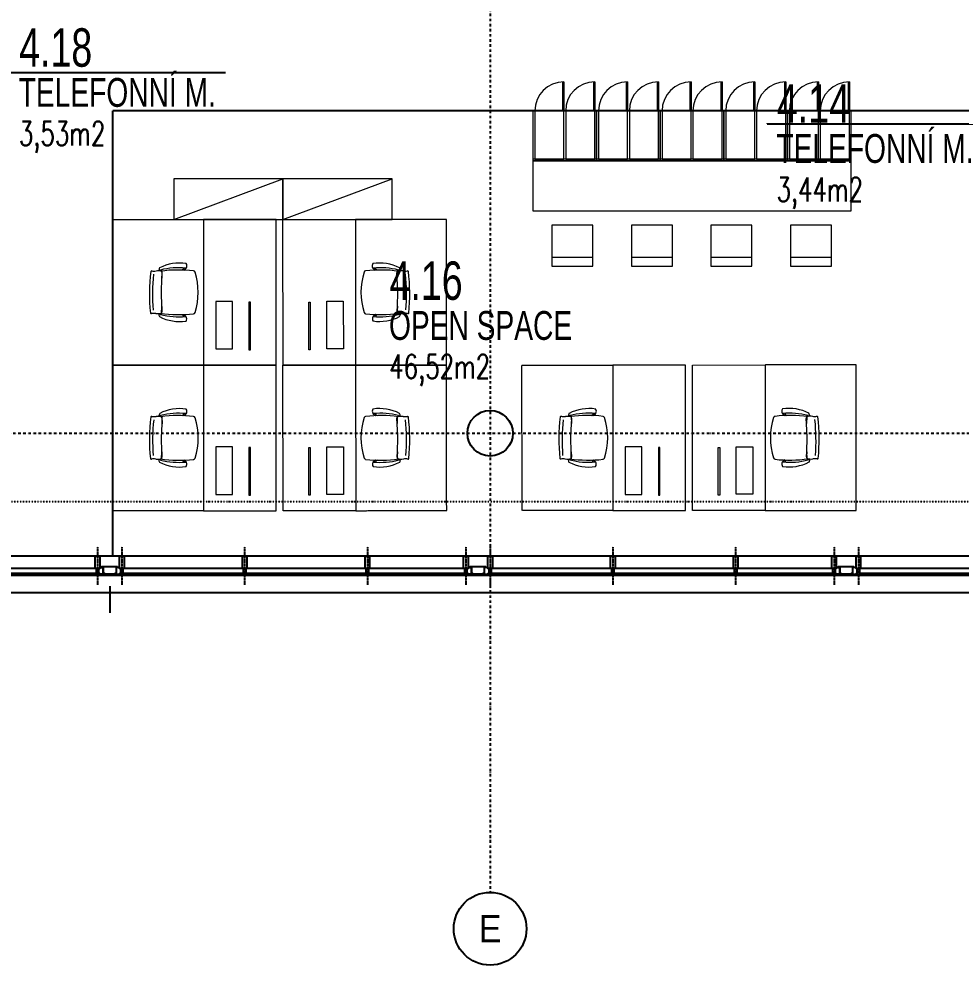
# Model space of a CAD drawing. Header units: millimetres. Extents: x -3035503 to 19821, y 792 to 235380.
# Drawn here: x -2954687 to -2944326, y 173739 to 184141 of the extents above; entities that cross this region are included whole.
import ezdxf

# ---------------------------------------------------------------- set-up
doc = ezdxf.new("R2010")
doc.units = ezdxf.units.MM
for name, pattern in [('4np_fit_out$0$HIDDEN', [0.375, 0.25, -0.125]), ('AUSGEZOGEN', [0]), ('DA2', [0.45, 0.3, -0.15]), ('DD4', [0.8, 0.4, -0.2, 0, -0.2]), ('DIVIDE', [31.75, 12.7, -6.35, 0, -6.35, 0, -6.35]), ('HIDDEN', [0.375, 0.25, -0.125])]:
    doc.linetypes.add(name, pattern=pattern)
for name, color, linetype in [('ARCH_F-02-CO', 251, 'Continuous'), ('ARCH_F-04-CO', 3, 'Continuous'), ('ARCH_F-06-CO', 2, 'Continuous'), ('ARCH_F-08-CO', 252, 'Continuous'), ('ARCH_N-02-CO', 251, 'Continuous'), ('ARCH_O-06-CO', 8, 'DD4'), ('ARCH_T-02-CO', 252, 'Continuous'), ('ARCH_Z-02-CO', 252, 'Continuous'), ('ARCH_Z-02-DA', 252, 'DA2'), ('ARCH_Z-02-DI', 252, 'DIVIDE'), ('ARCH_Z-08-CO', 252, 'Continuous')]:
    doc.layers.add(name, color=color, linetype=linetype)
doc.styles.add('4np_fit_out$0$A_ARIAL', font='arial.ttf', dxfattribs={"width": 0.9})
doc.styles.add('Arial', font='arial.ttf', dxfattribs={"height": 220})
doc.styles.add('SIMPLEX', font='simplex.shx')

# ---------------------------------------------------------------- blocks, each defined once
blk = doc.blocks.new('JKJK')
at = {"layer": 'ARCH_N-02-CO', "linetype": 'AUSGEZOGEN', "lineweight": 20}
for p, q in [((-26579, -78847), (-27779, -78847)), ((-27779, -78847), (-27779, -79297)), ((-27779, -79297), (-26579, -78847)), ((-26579, -79297), (-26579, -78847)), ((-25379, -78847), (-26579, -78847)), ((-26579, -78847), (-26579, -79297)), ((-26579, -79297), (-25379, -78847)), ((-25379, -79297), (-25379, -78847)), ((-27779, -79297), (-26579, -79297)), ((-26653, -79297), (-27453, -79297)), ((-27453, -79297), (-27453, -80897)), ((-26653, -80897), (-26653, -79297)), ((-26579, -79297), (-25779, -79296)), ((-26578, -80897), (-26579, -79297)), ((-26579, -79297), (-26579, -79297)), ((-26579, -79297), (-25379, -79297)), ((-25779, -79296), (-25779, -80897)), ((-25379, -79297), (-25379, -79297)), ((-27926, -79856), (-27943, -79853)), ((-27906, -79890), (-27910, -79867)), ((-27910, -79867), (-27909, -79941)), ((-27906, -79890), (-27910, -79867)), ((-25326, -79889), (-25322, -79866)), ((-25326, -79889), (-25322, -79866)), ((-25322, -79866), (-25323, -79940)), ((-25306, -79856), (-25288, -79853)), ((-27915, -80096), (-27909, -79941)), ((-27909, -79941), (-27906, -79890)), ((-27909, -79941), (-27906, -79890)), ((-27909, -79941), (-27909, -79941)), ((-25323, -79940), (-25326, -79889)), ((-25323, -79940), (-25326, -79889)), ((-25323, -79940), (-25323, -79940)), ((-25316, -80095), (-25323, -79940)), ((-27912, -80251), (-27915, -80096)), ((-25319, -80250), (-25316, -80095)), ((-27135, -80196), (-27317, -80196)), ((-27317, -80196), (-27317, -80719)), ((-27135, -80719), (-27135, -80196)), ((-26097, -80719), (-26097, -80195)), ((-26097, -80195), (-25915, -80195)), ((-25915, -80195), (-25914, -80719)), ((-27914, -80325), (-27912, -80251)), ((-27914, -80325), (-27910, -80302)), ((-27910, -80302), (-27914, -80325)), ((-27910, -80302), (-27912, -80251)), ((-27912, -80251), (-27910, -80302)), ((-27912, -80251), (-27912, -80251)), ((-26936, -80204), (-26953, -80204)), ((-26953, -80204), (-26953, -80728)), ((-26936, -80728), (-26936, -80204)), ((-26295, -80728), (-26295, -80204)), ((-26295, -80204), (-26279, -80204)), ((-26279, -80204), (-26278, -80728)), ((-25322, -80301), (-25319, -80250)), ((-25319, -80250), (-25322, -80301)), ((-25318, -80324), (-25322, -80301)), ((-25322, -80301), (-25318, -80324)), ((-25318, -80324), (-25319, -80250)), ((-25319, -80250), (-25319, -80250)), ((-27927, -80336), (-27945, -80339)), ((-25305, -80335), (-25287, -80338)), ((-27317, -80719), (-27135, -80719)), ((-27317, -80719), (-27317, -80719)), ((-25914, -80719), (-26097, -80719)), ((-25914, -80719), (-25914, -80719)), ((-26953, -80728), (-26936, -80728)), ((-26953, -80728), (-26953, -80728)), ((-26278, -80728), (-26295, -80728)), ((-26278, -80728), (-26278, -80728)), ((-27453, -80897), (-26653, -80897)), ((-27453, -80897), (-27453, -80897)), ((-26653, -80897), (-27452, -80897)), ((-27452, -80897), (-27452, -82497)), ((-26653, -82497), (-26653, -80897)), ((-26579, -80897), (-25779, -80896)), ((-26578, -82497), (-26579, -80897)), ((-25779, -80897), (-26578, -80897)), ((-25779, -80896), (-25778, -82497)), ((-25779, -80897), (-25779, -80897)), ((-27925, -81456), (-27943, -81453)), ((-27915, -81696), (-27908, -81541)), ((-27906, -81490), (-27910, -81467)), ((-27910, -81467), (-27908, -81541)), ((-27906, -81490), (-27910, -81467)), ((-27908, -81541), (-27906, -81490)), ((-27908, -81541), (-27906, -81490)), ((-27908, -81541), (-27908, -81541)), ((-25326, -81489), (-25321, -81466)), ((-25326, -81489), (-25321, -81466)), ((-25323, -81540), (-25326, -81489)), ((-25323, -81540), (-25326, -81489)), ((-25321, -81466), (-25323, -81540)), ((-25323, -81540), (-25323, -81540)), ((-25316, -81695), (-25323, -81540)), ((-25306, -81456), (-25288, -81453)), ((-27912, -81851), (-27915, -81696)), ((-25319, -81850), (-25316, -81695)), ((-27913, -81925), (-27912, -81851)), ((-27909, -81902), (-27912, -81851)), ((-27912, -81851), (-27909, -81902)), ((-27912, -81851), (-27912, -81851)), ((-27134, -81796), (-27317, -81796)), ((-27317, -81796), (-27317, -82319)), ((-27134, -82319), (-27134, -81796)), ((-26936, -81804), (-26953, -81804)), ((-26953, -81804), (-26953, -82328)), ((-26936, -82328), (-26936, -81804)), ((-26295, -82328), (-26295, -81804)), ((-26295, -81804), (-26278, -81804)), ((-26278, -81804), (-26278, -82328)), ((-26096, -82319), (-26096, -81795)), ((-26096, -81795), (-25914, -81795)), ((-25914, -81795), (-25914, -82319)), ((-25322, -81901), (-25319, -81850)), ((-25319, -81850), (-25322, -81901)), ((-25317, -81924), (-25319, -81850)), ((-25319, -81850), (-25319, -81850)), ((-27927, -81936), (-27944, -81939)), ((-27913, -81925), (-27909, -81902)), ((-27909, -81902), (-27913, -81925)), ((-25317, -81924), (-25322, -81901)), ((-25322, -81901), (-25317, -81924)), ((-25304, -81935), (-25287, -81938)), ((-27317, -82319), (-27134, -82319)), ((-27317, -82319), (-27317, -82319)), ((-26953, -82328), (-26936, -82328)), ((-26953, -82328), (-26953, -82328)), ((-26278, -82328), (-26295, -82328)), ((-26278, -82328), (-26278, -82328)), ((-25914, -82319), (-26096, -82319)), ((-25914, -82319), (-25914, -82319)), ((-27452, -82497), (-26653, -82497)), ((-27452, -82497), (-27452, -82497)), ((-25778, -82497), (-26578, -82497)), ((-25778, -82497), (-25778, -82497))]:
    blk.add_line(p, q, dxfattribs=at)
at = {"layer": 'ARCH_N-02-CO', "linetype": 'HIDDEN', "lineweight": 13, "ltscale": 20}
for p, q in [((-28453, -80897), (-28453, -79297)), ((-28453, -79297), (-27453, -79297)), ((-24779, -79296), (-25779, -79296)), ((-24779, -80896), (-24779, -79296)), ((-28452, -82497), (-28453, -80897)), ((-28453, -80897), (-27452, -80897)), ((-27453, -80897), (-28453, -80897)), ((-24779, -80896), (-25779, -80896)), ((-25779, -80897), (-24779, -80896)), ((-24778, -82496), (-24779, -80896)), ((-27452, -82497), (-28452, -82497)), ((-25778, -82497), (-24778, -82496))]:
    blk.add_line(p, q, dxfattribs=at)
at = {"layer": 'ARCH_N-02-CO', "linetype": 'AUSGEZOGEN', "lineweight": 20}
for centre, radius, start, end in [((-27717, -80249), 474, 81.0091, 117.3873), ((-27682, -79807), 47.4, 333.48, 33.3194), ((-25550, -79806), 47.4, 146.7106, 206.55), ((-25515, -80248), 474, 62.6427, 99.0209), ((-25989, -80112), 2058, 173.141, 185.9185), ((-28023, -79871), 10, 77.9515, 156.6031), ((-27996, -79740), 123, 257.9515, 280.0127), ((-27955, -80020), 159, 73.7527, 97.0258), ((-27859, -79868), 86, 152.0641, 175.2166), ((-27876, -79866), 51.1, 160.6285, 176.1942), ((-27727, -80616), 790, 84.1793, 104.4921), ((-27732, -81284), 1433, 83.195, 97.6454), ((-27727, -79797), 66.7, 305.6775, 332.2197), ((-27723, -79775), 91.4, 302.9513, 323.1552), ((-27710, -79778), 86.5, 300.7357, 324.6271), ((-27564, -79881), 20, 17.6385, 83.195), ((-28244, -80097), 733, 342.3549, 17.6385), ((-24988, -80096), 733, 162.3915, 197.6751), ((-25668, -79880), 20, 96.835, 162.3915), ((-25499, -81284), 1433, 82.3846, 96.835), ((-25522, -79777), 86.5, 215.4029, 239.2943), ((-25505, -80616), 790, 75.5379, 95.8508), ((-25509, -79775), 91.4, 216.8749, 237.0787), ((-25505, -79797), 66.7, 207.8103, 234.3525), ((-25277, -80019), 159, 83.0042, 106.2773), ((-25356, -79866), 51.1, 3.8358, 19.4015), ((-25373, -79868), 86, 4.8134, 27.9659), ((-25236, -79740), 123, 260.0173, 282.0785), ((-25208, -79870), 10, 23.427, 102.0785), ((-27242, -80113), 2058, 354.1115, 6.889), ((-25836, -80124), 2177, 174.0372, 184.3946), ((-27396, -80125), 2177, 355.6355, 5.9928), ((-28027, -80321), 10, 203.1225, 281.7741), ((-28000, -80451), 123, 79.7129, 101.7741), ((-27958, -80172), 159, 262.6998, 285.9728), ((-27860, -80324), 86, 184.5089, 207.6614), ((-27716, -79944), 474, 242.3383, 278.7165), ((-27877, -80326), 51.1, 182.6541, 199.0971), ((-27725, -78890), 1452, 262.0201, 276.4347), ((-27724, -79576), 790, 255.2334, 275.5463), ((-27728, -80395), 66.7, 27.5058, 53.8516), ((-27724, -80418), 91.4, 36.5704, 56.7742), ((-27712, -80415), 86.5, 35.0984, 58.9898), ((-27684, -80386), 47.4, 326.4062, 26.2455), ((-27564, -80313), 20, 276.4347, 342.3549), ((-25667, -80312), 20, 197.6751, 263.5953), ((-25508, -78890), 1452, 263.5953, 278.0099), ((-25548, -80386), 47.4, 153.7845, 213.6239), ((-25520, -80414), 86.5, 121.0402, 144.9316), ((-25516, -79943), 474, 261.3135, 297.6917), ((-25508, -79576), 790, 264.4837, 284.7966), ((-25507, -80417), 91.4, 123.2558, 143.4596), ((-25503, -80395), 66.7, 126.1784, 152.5242), ((-25274, -80171), 159, 254.0572, 277.3303), ((-25355, -80325), 51.1, 340.933, 357.3759), ((-25372, -80323), 86, 332.3686, 355.5211), ((-25232, -80450), 123, 78.256, 100.3171), ((-25204, -80320), 10, 258.256, 336.9075), ((-27858, -81468), 86, 152.0641, 175.2166), ((-27716, -81849), 474, 81.0091, 117.3873), ((-27726, -82216), 790, 84.1793, 104.4921), ((-27726, -81397), 66.7, 305.6775, 332.2197), ((-27722, -81375), 91.4, 302.9513, 323.1552), ((-27710, -81378), 86.5, 300.7357, 324.6271), ((-27682, -81407), 47.4, 333.48, 33.3194), ((-25549, -81406), 47.4, 146.7106, 206.55), ((-25521, -81377), 86.5, 215.4029, 239.2943), ((-25514, -81848), 474, 62.6427, 99.0209), ((-25504, -82216), 790, 75.5379, 95.8508), ((-25509, -81375), 91.4, 216.8749, 237.0787), ((-25505, -81397), 66.7, 207.8103, 234.3525), ((-25356, -81466), 51.1, 3.8358, 19.4015), ((-25373, -81468), 86, 4.8134, 27.9659), ((-25989, -81712), 2058, 173.141, 185.9185), ((-28023, -81471), 10, 77.9515, 156.6031), ((-27995, -81340), 123, 257.9515, 280.0127), ((-25835, -81724), 2177, 174.0372, 184.3946), ((-27954, -81620), 159, 73.7527, 97.0258), ((-27875, -81466), 51.1, 160.6285, 176.1942), ((-27731, -82884), 1433, 83.195, 97.6454), ((-27564, -81481), 20, 17.6385, 83.195), ((-28243, -81697), 733, 342.3549, 17.6385), ((-24988, -81696), 733, 162.3915, 197.6751), ((-25667, -81480), 20, 96.835, 162.3915), ((-25499, -82884), 1433, 82.3846, 96.835), ((-25277, -81619), 159, 83.0042, 106.2773), ((-25236, -81340), 123, 260.0173, 282.0785), ((-27396, -81725), 2177, 355.6355, 5.9928), ((-25208, -81470), 10, 23.427, 102.0785), ((-27242, -81713), 2058, 354.1115, 6.889), ((-28027, -81921), 10, 203.1225, 281.7741), ((-28000, -82051), 123, 79.7129, 101.7741), ((-27957, -81772), 159, 262.6998, 285.9728), ((-27860, -81924), 86, 184.5089, 207.6614), ((-27716, -81544), 474, 242.3383, 278.7165), ((-27876, -81926), 51.1, 182.6541, 199.0971), ((-27724, -80490), 1452, 262.0201, 276.4347), ((-27724, -81176), 790, 255.2334, 275.5463), ((-27728, -81995), 66.7, 27.5058, 53.8516), ((-27724, -82018), 91.4, 36.5704, 56.7742), ((-27711, -82015), 86.5, 35.0984, 58.9898), ((-27683, -81986), 47.4, 326.4062, 26.2455), ((-27564, -81913), 20, 276.4347, 342.3549), ((-25667, -81912), 20, 197.6751, 263.5953), ((-25507, -80490), 1452, 263.5953, 278.0099), ((-25548, -81986), 47.4, 153.7845, 213.6239), ((-25519, -82014), 86.5, 121.0402, 144.9316), ((-25515, -81543), 474, 261.3135, 297.6917), ((-25507, -81176), 790, 264.4837, 284.7966), ((-25507, -82017), 91.4, 123.2558, 143.4596), ((-25503, -81995), 66.7, 126.1784, 152.5242), ((-25274, -81771), 159, 254.0572, 277.3303), ((-25354, -81925), 51.1, 340.933, 357.3759), ((-25371, -81923), 86, 332.3686, 355.5211), ((-25231, -82050), 123, 78.256, 100.3171), ((-25204, -81920), 10, 258.256, 336.9075)]:
    blk.add_arc(centre, radius, start, end, dxfattribs=at)
blk = doc.blocks.new('ERERHJ')
at = {"layer": 'ARCH_N-02-CO', "linetype": 'HIDDEN', "lineweight": 13, "ltscale": 20}
for p, q in [((-23949, -82496), (-23950, -80896)), ((-23950, -80896), (-22949, -80896)), ((-20276, -80895), (-21276, -80895)), ((-20275, -82495), (-20276, -80895)), ((-22949, -82496), (-23949, -82496)), ((-21275, -82495), (-20275, -82495))]:
    blk.add_line(p, q, dxfattribs=at)
at = {"layer": 'ARCH_N-02-CO', "linetype": 'AUSGEZOGEN', "lineweight": 20}
for p, q in [((-22150, -80896), (-22949, -80896)), ((-22949, -80896), (-22949, -82496)), ((-22150, -82496), (-22150, -80896)), ((-22076, -80896), (-21276, -80895)), ((-22075, -82496), (-22076, -80896)), ((-21276, -80895), (-21275, -82495)), ((-23422, -81455), (-23440, -81452)), ((-23412, -81695), (-23405, -81540)), ((-23403, -81489), (-23407, -81466)), ((-23407, -81466), (-23405, -81540)), ((-23403, -81489), (-23407, -81466)), ((-23405, -81540), (-23403, -81489)), ((-23405, -81540), (-23403, -81489)), ((-23405, -81540), (-23405, -81540)), ((-20823, -81488), (-20818, -81465)), ((-20823, -81488), (-20818, -81465)), ((-20820, -81539), (-20823, -81488)), ((-20820, -81539), (-20823, -81488)), ((-20818, -81465), (-20820, -81539)), ((-20820, -81539), (-20820, -81539)), ((-20813, -81694), (-20820, -81539)), ((-20803, -81455), (-20785, -81451)), ((-23409, -81850), (-23412, -81695)), ((-20816, -81849), (-20813, -81694)), ((-23410, -81924), (-23409, -81850)), ((-23406, -81901), (-23409, -81850)), ((-23409, -81850), (-23406, -81901)), ((-23409, -81850), (-23409, -81850)), ((-22631, -81794), (-22814, -81794)), ((-22814, -81794), (-22814, -82318)), ((-22631, -82318), (-22631, -81794)), ((-22433, -81803), (-22450, -81803)), ((-22450, -81803), (-22450, -82327)), ((-22433, -82327), (-22433, -81803)), ((-21792, -82326), (-21792, -81803)), ((-21792, -81803), (-21775, -81803)), ((-21775, -81803), (-21775, -82326)), ((-21593, -82317), (-21593, -81794)), ((-21593, -81794), (-21411, -81794)), ((-21411, -81794), (-21411, -82317)), ((-20819, -81900), (-20816, -81849)), ((-20816, -81849), (-20819, -81900)), ((-20814, -81923), (-20816, -81849)), ((-20816, -81849), (-20816, -81849)), ((-23424, -81934), (-23441, -81937)), ((-23410, -81924), (-23406, -81901)), ((-23406, -81901), (-23410, -81924)), ((-20814, -81923), (-20819, -81900)), ((-20819, -81900), (-20814, -81923)), ((-20801, -81934), (-20784, -81937)), ((-22814, -82318), (-22631, -82318)), ((-22814, -82318), (-22814, -82318)), ((-22450, -82327), (-22433, -82327)), ((-22450, -82327), (-22450, -82327)), ((-21775, -82326), (-21792, -82326)), ((-21775, -82326), (-21775, -82326)), ((-21411, -82317), (-21593, -82317)), ((-21411, -82317), (-21411, -82317)), ((-22949, -82496), (-22150, -82496)), ((-22949, -82496), (-22949, -82496)), ((-21275, -82495), (-22075, -82496)), ((-21275, -82495), (-21275, -82495))]:
    blk.add_line(p, q, dxfattribs=at)
for centre, radius, start, end in [((-23355, -81467), 86, 152.0641, 175.2166), ((-23213, -81848), 474, 81.0091, 117.3873), ((-23372, -81465), 51.1, 160.6285, 176.1942), ((-23223, -82215), 790, 84.1793, 104.4921), ((-23223, -81396), 66.7, 305.6775, 332.2197), ((-23219, -81374), 91.4, 302.9513, 323.1552), ((-23207, -81377), 86.5, 300.7357, 324.6271), ((-23179, -81406), 47.4, 333.48, 33.3194), ((-21046, -81405), 47.4, 146.7106, 206.55), ((-21018, -81376), 86.5, 215.4029, 239.2943), ((-21011, -81847), 474, 62.6427, 99.0209), ((-21001, -82215), 790, 75.5379, 95.8508), ((-21006, -81374), 91.4, 216.8749, 237.0787), ((-21002, -81396), 66.7, 207.8103, 234.3525), ((-20853, -81464), 51.1, 3.8358, 19.4015), ((-20870, -81467), 86, 4.8134, 27.9659), ((-21486, -81711), 2058, 173.141, 185.9185), ((-23520, -81469), 10, 77.9515, 156.6031), ((-23492, -81339), 123, 257.9515, 280.0127), ((-21332, -81723), 2177, 174.0372, 184.3946), ((-23451, -81619), 159, 73.7527, 97.0258), ((-23228, -82883), 1433, 83.195, 97.6454), ((-23061, -81480), 20, 17.6385, 83.195), ((-23740, -81696), 733, 342.3549, 17.6385), ((-20485, -81695), 733, 162.3915, 197.6751), ((-21164, -81479), 20, 96.835, 162.3915), ((-20996, -82883), 1433, 82.3846, 96.835), ((-20774, -81618), 159, 83.0042, 106.2773), ((-20733, -81338), 123, 260.0173, 282.0785), ((-22893, -81723), 2177, 355.6355, 5.9928), ((-20705, -81469), 10, 23.427, 102.0785), ((-22739, -81711), 2058, 354.1115, 6.889), ((-23524, -81919), 10, 203.1225, 281.7741), ((-23497, -82050), 123, 79.7129, 101.7741), ((-23454, -81771), 159, 262.6998, 285.9728), ((-23357, -81923), 86, 184.5089, 207.6614), ((-23213, -81543), 474, 242.3383, 278.7165), ((-23373, -81925), 51.1, 182.6541, 199.0971), ((-23221, -80489), 1452, 262.0201, 276.4347), ((-23221, -81175), 790, 255.2334, 275.5463), ((-23225, -81994), 66.7, 27.5058, 53.8516), ((-23221, -82016), 91.4, 36.5704, 56.7742), ((-23209, -82014), 86.5, 35.0984, 58.9898), ((-23180, -81985), 47.4, 326.4062, 26.2455), ((-23061, -81912), 20, 276.4347, 342.3549), ((-21164, -81911), 20, 197.6751, 263.5953), ((-21004, -80489), 1452, 263.5953, 278.0099), ((-21045, -81985), 47.4, 153.7845, 213.6239), ((-21016, -82013), 86.5, 121.0402, 144.9316), ((-21012, -81542), 474, 261.3135, 297.6917), ((-21004, -81175), 790, 264.4837, 284.7966), ((-21004, -82016), 91.4, 123.2558, 143.4596), ((-21000, -81994), 66.7, 126.1784, 152.5242), ((-20771, -81770), 159, 254.0572, 277.3303), ((-20851, -81924), 51.1, 340.933, 357.3759), ((-20868, -81922), 86, 332.3686, 355.5211), ((-20728, -82049), 123, 78.256, 100.3171), ((-20701, -81919), 10, 258.256, 336.9075)]:
    blk.add_arc(centre, radius, start, end, dxfattribs=at)
blk = doc.blocks.new('CCCCC')
at = {"layer": 'ARCH_N-02-CO', "linetype": 'AUSGEZOGEN', "lineweight": 20}
for p, q in [((-23499, -78102), (-23499, -77782)), ((-23499, -77782), (-23489, -77782)), ((-23489, -77782), (-23489, -78102)), ((-23159, -78102), (-23159, -77782)), ((-23159, -77782), (-23149, -77782)), ((-23149, -77782), (-23149, -78102)), ((-22799, -78102), (-22799, -77782)), ((-22799, -77782), (-22789, -77782)), ((-22789, -77782), (-22789, -78102)), ((-22459, -78102), (-22459, -77782)), ((-22459, -77782), (-22449, -77782)), ((-22449, -77782), (-22449, -78102)), ((-22099, -78102), (-22099, -77782)), ((-22099, -77782), (-22089, -77782)), ((-22089, -77782), (-22089, -78102)), ((-21759, -78102), (-21759, -77782)), ((-21759, -77782), (-21749, -77782)), ((-21749, -77782), (-21749, -78102)), ((-21399, -78102), (-21399, -77782)), ((-21399, -77782), (-21389, -77782)), ((-21389, -77782), (-21389, -78102)), ((-21059, -78102), (-21059, -77782)), ((-21059, -77782), (-21049, -77782)), ((-21049, -77782), (-21049, -78102)), ((-20699, -78102), (-20699, -77782)), ((-20699, -77782), (-20689, -77782)), ((-20689, -77782), (-20689, -78102)), ((-20359, -78102), (-20359, -77782)), ((-20359, -77782), (-20349, -77782)), ((-20349, -77782), (-20349, -78102)), ((-23129, -78102), (-23829, -78102)), ((-23829, -78102), (-23829, -78652)), ((-23489, -78102), (-23809, -78102)), ((-23809, -78102), (-23809, -78632)), ((-23489, -78102), (-23499, -78102)), ((-23489, -78632), (-23489, -78102)), ((-23149, -78102), (-23469, -78102)), ((-23469, -78102), (-23469, -78632)), ((-23149, -78102), (-23159, -78102)), ((-23149, -78632), (-23149, -78102)), ((-23129, -78652), (-23129, -78102)), ((-22429, -78102), (-23129, -78102)), ((-23129, -78102), (-23129, -78652)), ((-22789, -78102), (-23109, -78102)), ((-23109, -78102), (-23109, -78632)), ((-22789, -78102), (-22799, -78102)), ((-22789, -78632), (-22789, -78102)), ((-22449, -78102), (-22769, -78102)), ((-22769, -78102), (-22769, -78632)), ((-22449, -78102), (-22459, -78102)), ((-22449, -78632), (-22449, -78102)), ((-22429, -78652), (-22429, -78102)), ((-21729, -78102), (-22429, -78102)), ((-22429, -78102), (-22429, -78652)), ((-22089, -78102), (-22409, -78102)), ((-22409, -78102), (-22409, -78632)), ((-22089, -78102), (-22099, -78102)), ((-22089, -78632), (-22089, -78102)), ((-21749, -78102), (-22069, -78102)), ((-22069, -78102), (-22069, -78632)), ((-21749, -78102), (-21759, -78102)), ((-21749, -78632), (-21749, -78102)), ((-21729, -78652), (-21729, -78102)), ((-21029, -78102), (-21729, -78102)), ((-21729, -78102), (-21729, -78652)), ((-21389, -78102), (-21709, -78102)), ((-21709, -78102), (-21709, -78632)), ((-21389, -78102), (-21399, -78102)), ((-21389, -78632), (-21389, -78102)), ((-21049, -78102), (-21369, -78102)), ((-21369, -78102), (-21369, -78632)), ((-21049, -78102), (-21059, -78102)), ((-21049, -78632), (-21049, -78102)), ((-21029, -78652), (-21029, -78102)), ((-20329, -78102), (-21029, -78102)), ((-21029, -78102), (-21029, -78652)), ((-20689, -78102), (-21009, -78102)), ((-21009, -78102), (-21009, -78632)), ((-20689, -78102), (-20699, -78102)), ((-20689, -78632), (-20689, -78102)), ((-20349, -78102), (-20669, -78102)), ((-20669, -78102), (-20669, -78632)), ((-20349, -78102), (-20359, -78102)), ((-20349, -78632), (-20349, -78102)), ((-20329, -78652), (-20329, -78102)), ((-23129, -78632), (-23829, -78632)), ((-23809, -78632), (-23489, -78632)), ((-23469, -78632), (-23149, -78632)), ((-22429, -78632), (-23129, -78632)), ((-23109, -78632), (-22789, -78632)), ((-22769, -78632), (-22449, -78632)), ((-21729, -78632), (-22429, -78632)), ((-22409, -78632), (-22089, -78632)), ((-22069, -78632), (-21749, -78632)), ((-21029, -78632), (-21729, -78632)), ((-21709, -78632), (-21389, -78632)), ((-21369, -78632), (-21049, -78632)), ((-20329, -78632), (-21029, -78632)), ((-21009, -78632), (-20689, -78632)), ((-20669, -78632), (-20349, -78632)), ((-23829, -78652), (-23129, -78652)), ((-20329, -78652), (-23829, -78652)), ((-23829, -78652), (-23829, -79202)), ((-23129, -78652), (-22429, -78652)), ((-22429, -78652), (-21729, -78652)), ((-21729, -78652), (-21029, -78652)), ((-21029, -78652), (-20329, -78652)), ((-20329, -79202), (-20329, -78652)), ((-23829, -79202), (-20329, -79202)), ((-23171, -79357), (-23621, -79357)), ((-23621, -79357), (-23621, -79715)), ((-23171, -79715), (-23171, -79357)), ((-22296, -79357), (-22746, -79357)), ((-22746, -79357), (-22746, -79715)), ((-22296, -79715), (-22296, -79357)), ((-21421, -79357), (-21871, -79357)), ((-21871, -79357), (-21871, -79715)), ((-21421, -79715), (-21421, -79357)), ((-20546, -79357), (-20996, -79357)), ((-20996, -79357), (-20996, -79715)), ((-20546, -79715), (-20546, -79357)), ((-23171, -79715), (-23621, -79715)), ((-23621, -79715), (-23621, -79807)), ((-23171, -79807), (-23171, -79715)), ((-22296, -79715), (-22746, -79715)), ((-22746, -79715), (-22746, -79807)), ((-22296, -79807), (-22296, -79715)), ((-21421, -79715), (-21871, -79715)), ((-21871, -79715), (-21871, -79807)), ((-21421, -79807), (-21421, -79715)), ((-20546, -79715), (-20996, -79715)), ((-20996, -79715), (-20996, -79807)), ((-20546, -79807), (-20546, -79715)), ((-23621, -79807), (-23171, -79807)), ((-22746, -79807), (-22296, -79807)), ((-21871, -79807), (-21421, -79807)), ((-20996, -79807), (-20546, -79807))]:
    blk.add_line(p, q, dxfattribs=at)
for centre in [(-23489, -78102), (-23149, -78102), (-22789, -78102), (-22449, -78102), (-22089, -78102), (-21749, -78102), (-21389, -78102), (-21049, -78102), (-20689, -78102), (-20349, -78102)]:
    blk.add_arc(centre, 320, 90, 180, dxfattribs=at)
blk = doc.blocks.new('4np_fit_out$0$mullion175')
blk.add_lwpolyline([(0, 25), (-138, 25), (-138, 12), (-190, 12), (-190, 25), (-215, 25), (-215, -25), (-190, -25), (-190, -12), (-138, -12), (-138, -25), (0, -25)], close=True)
at = {"linetype": '4np_fit_out$0$HIDDEN'}
blk.add_lwpolyline([(100, 0), (-315, 0)], dxfattribs=at)
blk = doc.blocks.new('4np_fit_out$0$VENTILATION HATCH')
for points in [[(62747, -21788), (62760, -21788), (62760, -21775), (62799, -21775), (62799, -21840), (62814, -21840), (62814, -21850), (62760, -21850), (62760, -21840), (62747, -21840)], [(62784, -21765), (62784, -21775), (62799, -21775), (62799, -21840), (62814, -21840), (62814, -21850), (62924, -21850), (62924, -21840), (62939, -21840), (62939, -21775), (62954, -21775), (62954, -21765)], [(62991, -21788), (62978, -21788), (62978, -21775), (62939, -21775), (62939, -21840), (62924, -21840), (62924, -21850), (62978, -21850), (62978, -21840), (62991, -21840)]]:
    blk.add_lwpolyline(points, close=True)
at = {"rotation": 90.00000003300883}
blk.add_blockref('4np_fit_out$0$mullion175', (63003, -21650), dxfattribs=at)
blk = doc.blocks.new('MIST1')
at = {"style": 'Arial'}
blk.add_attdef('CISLO', (-0.309, 0), '', height=4, dxfattribs=at)
at = {"layer": 'ARCH_F-02-CO', "style": 'SIMPLEX'}
blk.add_attdef('PODLAHA', (0, -12.5), '', height=2.5, dxfattribs=at)
at = {"layer": 'ARCH_F-04-CO', "style": 'SIMPLEX'}
blk.add_attdef('PLOCHA', (0, -8.5), '', height=2.5, dxfattribs=at)
at = {"layer": 'ARCH_F-06-CO', "style": 'Arial'}
blk.add_attdef('MIST', (-0.309, -4.5), '', height=3, dxfattribs=at)

msp = doc.modelspace()

# ---------------------------------------------------------------- linework, layer by layer
at = {"layer": 'ARCH_F-08-CO'}
for points in [[(-2955674, 183552), (-2955674, 183552), (-2952417, 183552)], [(-2946460, 182987), (-2946460, 182987), (-2943377, 182987)]]:
    msp.add_lwpolyline(points, dxfattribs=at)
at = {"layer": 'ARCH_O-06-CO', "linetype": 'DD4', "ltscale": 70}
msp.add_line((-2980445, 179586), (-2885769, 179586), dxfattribs=at)
msp.add_lwpolyline([(-2949505, 213652), (-2949505, 174539)], dxfattribs=at)
at = {"layer": 'ARCH_O-06-CO', "linetype": 'ByBlock', "ltscale": 100}
msp.add_circle((-2949505, 174139), 400, dxfattribs=at)
at = {"layer": 'ARCH_T-02-CO'}
msp.add_line((-2953685, 177612), (-2953685, 177906), dxfattribs=at)
at = {"layer": 'ARCH_Z-02-CO'}
msp.add_line((-2969755, 177836), (-2938705, 177836), dxfattribs=at)
msp.add_lwpolyline([(-2943451, 203674), (-2967590, 193676), (-2968030, 194738), (-2967240, 195066, 1.000014), (-2968388, 197837), (-2972337, 196201, 1.000007), (-2971189, 193430), (-2970399, 193757), (-2969959, 192694), (-2972482, 191649), (-2972463, 191603, 0.822431), (-2969755, 177836), (-2938705, 177836, 0.199191), (-2933644, 179935, -0.414842), (-2924866, 179935, 0.199191), (-2919805, 177836), (-2899555, 177836, 0.820672), (-2895380, 198824), (-2895408, 198836), (-2895388, 198882), (-2925205, 211232), (-2940736, 204799)], format="xyb", dxfattribs=at)
for points in [[(-2931740, 184975), (-2931873, 183627), (-2932269, 182320), (-2932913, 181116), (-2933779, 180060), (-2934835, 179194), (-2936039, 178550), (-2937346, 178154), (-2938694, 178021), (-2969765, 178021), (-2971114, 178154), (-2972421, 178550), (-2973625, 179194), (-2974681, 180060), (-2975547, 181116), (-2976191, 182320), (-2976587, 183627), (-2976721, 184986), (-2976587, 186345), (-2976191, 187652), (-2975547, 188856), (-2974681, 189912), (-2973625, 190778), (-2972431, 191416)], [(-2931955, 184986), (-2932084, 183669), (-2932469, 182403), (-2933092, 181236), (-2933932, 180213), (-2934955, 179373), (-2936122, 178750), (-2937388, 178365), (-2938705, 178236), (-2969755, 178236), (-2971072, 178365), (-2972338, 178750), (-2973505, 179373), (-2974528, 180213), (-2975367, 181236), (-2975991, 182403), (-2976375, 183669), (-2976505, 184986), (-2976375, 186303), (-2975991, 187569), (-2975367, 188736), (-2974528, 189759), (-2973505, 190598), (-2972338, 191222)], [(-2926770, 185016), (-2931740, 185016), (-2931740, 184975), (-2931873, 183627), (-2932269, 182320), (-2932913, 181116), (-2933779, 180060), (-2934835, 179194), (-2936039, 178550), (-2937346, 178154), (-2938694, 178021), (-2969755, 178021), (-2971114, 178154), (-2972421, 178550), (-2973625, 179194), (-2974681, 180060)], [(-2953823, 178098), (-2957605, 178098)], [(-2949773, 178098), (-2953555, 178098)], [(-2945723, 178098), (-2949505, 178098)], [(-2941673, 178098), (-2945455, 178098)], [(-2953823, 178046), (-2957605, 178046)], [(-2949773, 178046), (-2953555, 178046)], [(-2945723, 178046), (-2949505, 178046)], [(-2941673, 178046), (-2945455, 178046)]]:
    msp.add_lwpolyline(points, dxfattribs=at)
at = {"layer": 'ARCH_Z-02-DA', "ltscale": 20}
for p, q in [((-2944153, 183130), (-2953658, 183130)), ((-2953658, 183130), (-2953658, 178236))]:
    msp.add_line(p, q, dxfattribs=at)
at = {"layer": 'ARCH_Z-02-DI'}
msp.add_lwpolyline([(-2972311, 191234), (-2972081, 190679), (-2972108, 190668, 0.820679), (-2969755, 178836), (-2938705, 178836, 0.414214), (-2932555, 184986), (-2932555, 185031), (-2932255, 185031)], format="xyb", dxfattribs=at)
at = {"layer": 'ARCH_Z-08-CO'}
msp.add_circle((-2949505, 179586), 250, dxfattribs=at)

# ---------------------------------------------------------------- block references
at = {"layer": 'ARCH_F-08-CO'}
ref = msp.add_blockref('MIST1', (-2952934, 183616), dxfattribs=dict(at, xscale=-126.72, yscale=126.72, zscale=126.72, rotation=359.9999999999997))
ref.add_attrib('CISLO', '4.18', (-2954685, 183616), dxfattribs={"layer": '0', "height": 422.4, "rotation": 0, "style": 'Arial', "width": 0.7})
ref.add_attrib('MIST', 'TELEFONNÍ M.', (-2954690, 183175), dxfattribs={"layer": 'ARCH_F-06-CO', "height": 316.8, "rotation": 0, "style": 'Arial', "width": 0.7})
ref.add_attrib('PLOCHA', '3,53m2', (-2954688, 182750), dxfattribs={"layer": 'ARCH_F-04-CO', "height": 264, "rotation": 0, "style": 'SIMPLEX', "width": 0.7})
ref = msp.add_blockref('MIST1', (-2944601, 183000), dxfattribs=dict(at, xscale=-126.72, yscale=126.72, zscale=126.72, rotation=359.9999999999997))
ref.add_attrib('CISLO', '4.14', (-2946352, 183000), dxfattribs={"layer": '0', "height": 422.4, "rotation": 0, "style": 'Arial', "width": 0.7})
ref.add_attrib('MIST', 'TELEFONNÍ M.', (-2946357, 182559), dxfattribs={"layer": 'ARCH_F-06-CO', "height": 316.8, "rotation": 0, "style": 'Arial', "width": 0.7})
ref.add_attrib('PLOCHA', '3,44m2', (-2946355, 182134), dxfattribs={"layer": 'ARCH_F-04-CO', "height": 264, "rotation": 0, "style": 'SIMPLEX', "width": 0.7})
ref = msp.add_blockref('MIST1', (-2948860, 181053), dxfattribs=dict(at, xscale=-126.72, yscale=126.72, zscale=126.72, rotation=359.9999999999997))
ref.add_attrib('CISLO', '4.16', (-2950611, 181053), dxfattribs={"layer": '0', "height": 422.4, "rotation": 0, "style": 'Arial', "width": 0.7})
ref.add_attrib('MIST', 'OPEN SPACE', (-2950617, 180613), dxfattribs={"layer": 'ARCH_F-06-CO', "height": 316.8, "rotation": 0, "style": 'Arial', "width": 0.7})
ref.add_attrib('PLOCHA', '46,52m2', (-2950614, 180187), dxfattribs={"layer": 'ARCH_F-04-CO', "height": 264, "rotation": 0, "style": 'SIMPLEX', "width": 0.7})
at = {"layer": 'ARCH_N-02-CO'}
for name in ['CCCCC', 'JKJK', 'ERERHJ']:
    msp.add_blockref(name, (-2925205, 261232), dxfattribs=at)
at = {"layer": 'ARCH_Z-02-CO', "xscale": -1}
for name, p, rotation in [('4np_fit_out$0$VENTILATION HATCH', (-2890820, 199886), 8.388889582988668e-09), ('4np_fit_out$0$mullion175', (-2953555, 178236), 270.0000000226258), ('4np_fit_out$0$mullion175', (-2952205, 178236), 270.0000000226258), ('4np_fit_out$0$mullion175', (-2950855, 178236), 270.0000000226258), ('4np_fit_out$0$VENTILATION HATCH', (-2886770, 199886), 8.388889582988668e-09), ('4np_fit_out$0$mullion175', (-2949505, 178236), 270.0000000226258), ('4np_fit_out$0$mullion175', (-2948155, 178236), 270.0000000226258), ('4np_fit_out$0$mullion175', (-2946805, 178236), 270.0000000226258), ('4np_fit_out$0$VENTILATION HATCH', (-2882720, 199886), 8.388889582988668e-09), ('4np_fit_out$0$mullion175', (-2945455, 178236), 270.0000000226258)]:
    msp.add_blockref(name, p, dxfattribs=dict(at, rotation=rotation))

# ---------------------------------------------------------------- texts
at = {"layer": 'ARCH_O-06-CO', "linetype": 'ByBlock', "ltscale": 100, "insert": (-2949505, 174139), "char_height": 300, "width": 670.19, "attachment_point": 5, "rotation": 360, "style": '4np_fit_out$0$A_ARIAL'}
msp.add_mtext('{\\fArial|b0|i0|c238|p34;E}', dxfattribs=at)

doc.saveas('drawing.dxf')
